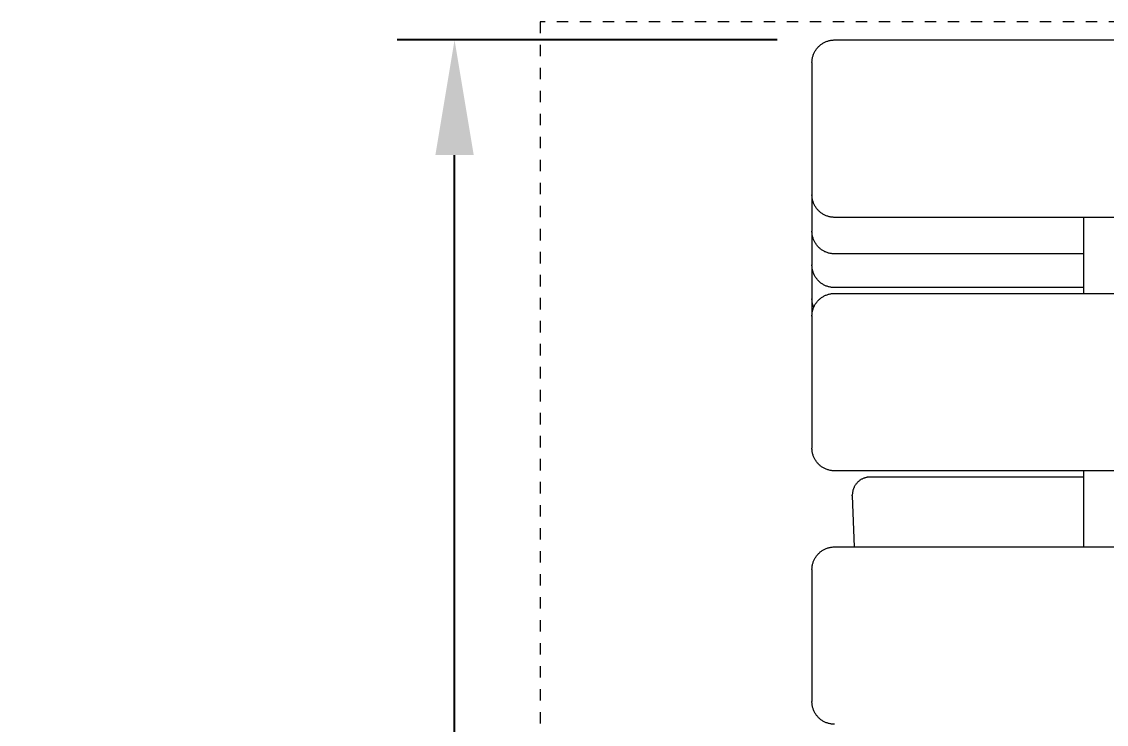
# Model space of a CAD drawing. Header units: inches. Extents: x 1 to 179, y 2 to 121.
# Drawn here: x 4.77 to 14.2, y 69.17 to 75.28 of the extents above; entities that cross this region are included whole.
import ezdxf

# ---------------------------------------------------------------- set-up
doc = ezdxf.new("R2010")
doc.units = ezdxf.units.IN
doc.linetypes.add('HIDDEN', pattern=[1.905, 1.27, -0.635])
for name, color, linetype, lineweight in [('ZANO_R', 7, 'Continuous', 0), ('ZANO_R_przerywana', 250, 'HIDDEN', 0), ('ZANO_W', 1, 'Continuous', 0)]:
    doc.layers.add(name, color=color, linetype=linetype, lineweight=lineweight)
doc.styles.get("Standard").update_dxf_attribs({"font": 'arial.ttf'})
doc.dimstyles.new('amerykanie', dxfattribs={"dimtxt": 50, "dimasz": 50, "dimexe": 0.5, "dimexo": 0.5, "dimgap": 1, "dimtad": 1, "dimdec": 0, "dimzin": 0, "dimlunit": 5, "dimtxsty": 'Standard', "dimcen": 0.09, "dimclrd": 1, "dimclre": 1, "dimclrt": 1, "dimazin": 0, "dimtfac": 1, "dimtdec": 0, "dimtmove": 0, "dimatfit": 3, "dimfxl": 1, "dimtzin": 0, "dimarcsym": 1})

# ---------------------------------------------------------------- blocks, each defined once
blk = doc.blocks.new('*D403')
at = {"layer": 'ZANO_W', "color": 1, "lineweight": -2}
for p, q in [((11.3356, 75.1205), (8.0309, 75.1205)), ((8.5309, 54.7849), (8.5309, 74.1205)), ((11.3356, 53.7849), (8.0309, 53.7849))]:
    blk.add_line(p, q, dxfattribs=at)
at = {"layer": 'ZANO_W', "color": 1}
for points in [[(8.6976, 74.1205), (8.3642, 74.1205), (8.5309, 75.1205)], [(8.3642, 54.7849), (8.6976, 54.7849), (8.5309, 53.7849)]]:
    blk.add_solid(points, dxfattribs=at)
at = {"layer": 'ZANO_W', "color": 1, "insert": (7.1907, 64.4527), "char_height": 1.625, "attachment_point": 5, "rotation": 90}
blk.add_mtext('21 5/16', dxfattribs=at)

msp = doc.modelspace()

# ---------------------------------------------------------------- linework, layer by layer
at = {"layer": 'ZANO_R'}
for p, q in [((11.69637, 75.06288), (11.7012, 75.06755)), ((11.7012, 75.06755), (11.70619, 75.07206)), ((11.70619, 75.07206), (11.71133, 75.07639)), ((11.71133, 75.07639), (11.71662, 75.08054)), ((11.71662, 75.08054), (11.72204, 75.08451)), ((11.72204, 75.08451), (11.7276, 75.08829)), ((11.7276, 75.08829), (11.73328, 75.09188)), ((11.73328, 75.09188), (11.73909, 75.09528)), ((11.73909, 75.09528), (11.745, 75.09847)), ((11.745, 75.09847), (11.75102, 75.10146)), ((11.75102, 75.10146), (11.75714, 75.10424)), ((11.75714, 75.10424), (11.76335, 75.10681)), ((11.76335, 75.10681), (11.76964, 75.10917)), ((11.76964, 75.10917), (11.77601, 75.11132)), ((11.77601, 75.11132), (11.78245, 75.11324)), ((11.78245, 75.11324), (11.78896, 75.11494)), ((11.78896, 75.11494), (11.79551, 75.11642)), ((11.79551, 75.11642), (11.80212, 75.11768)), ((11.80212, 75.11768), (11.80876, 75.11871)), ((11.80876, 75.11871), (11.81543, 75.11951)), ((11.81543, 75.11951), (11.82213, 75.12008)), ((11.82213, 75.12008), (11.82884, 75.12042)), ((11.82884, 75.12042), (11.83556, 75.12054)), ((11.83556, 75.12054), (82.30796, 75.12054)), ((11.64431, 74.9703), (11.64601, 74.9768)), ((11.64601, 74.9768), (11.64794, 74.98324)), ((11.64794, 74.98324), (11.65008, 74.98961)), ((11.65008, 74.98961), (11.65244, 74.9959)), ((11.65244, 74.9959), (11.65501, 75.00211)), ((11.65501, 75.00211), (11.65779, 75.00823)), ((11.65779, 75.00823), (11.66078, 75.01425)), ((11.66078, 75.01425), (11.66398, 75.02017)), ((11.66398, 75.02017), (11.66737, 75.02597)), ((11.66737, 75.02597), (11.67096, 75.03165)), ((11.67096, 75.03165), (11.67474, 75.03721)), ((11.67474, 75.03721), (11.67871, 75.04263)), ((11.67871, 75.04263), (11.68287, 75.04792)), ((11.68287, 75.04792), (11.6872, 75.05306)), ((11.6872, 75.05306), (11.6917, 75.05805)), ((11.6917, 75.05805), (11.69637, 75.06288)), ((11.63871, 74.92369), (11.63883, 74.93041)), ((11.63871, 74.92369), (11.63871, 74.87714)), ((11.63871, 74.87714), (11.63871, 73.77576)), ((11.63883, 74.93041), (11.63917, 74.93712)), ((11.63917, 74.93712), (11.63975, 74.94382)), ((11.63975, 74.94382), (11.64055, 74.95049)), ((11.64055, 74.95049), (11.64158, 74.95714)), ((11.64158, 74.95714), (11.64283, 74.96374)), ((11.64283, 74.96374), (11.64431, 74.9703)), ((11.63883, 73.76904), (11.63871, 73.77576)), ((11.63871, 73.77111), (11.63871, 73.60509)), ((11.63917, 73.76233), (11.63883, 73.76904)), ((11.63975, 73.75563), (11.63917, 73.76233)), ((11.64055, 73.74896), (11.63975, 73.75563)), ((11.64158, 73.74231), (11.64055, 73.74896)), ((11.64283, 73.73571), (11.64158, 73.74231)), ((11.64431, 73.72915), (11.64283, 73.73571)), ((11.64601, 73.72265), (11.64431, 73.72915)), ((11.64794, 73.71621), (11.64601, 73.72265)), ((11.65008, 73.70984), (11.64794, 73.71621)), ((11.65244, 73.70354), (11.65008, 73.70984)), ((11.65501, 73.69733), (11.65244, 73.70354)), ((11.65779, 73.69122), (11.65501, 73.69733)), ((11.66078, 73.6852), (11.65779, 73.69122)), ((11.66398, 73.67928), (11.66078, 73.6852)), ((11.66737, 73.67348), (11.66398, 73.67928)), ((11.67096, 73.6678), (11.66737, 73.67348)), ((11.67474, 73.66224), (11.67096, 73.6678)), ((11.67871, 73.65682), (11.67474, 73.66224)), ((11.68287, 73.65153), (11.67871, 73.65682)), ((11.6872, 73.64639), (11.68287, 73.65153)), ((11.63871, 73.60509), (11.63871, 73.45849)), ((11.6917, 73.6414), (11.6872, 73.64639)), ((11.69637, 73.63657), (11.6917, 73.6414)), ((11.7012, 73.6319), (11.69637, 73.63657)), ((11.70619, 73.62739), (11.7012, 73.6319)), ((11.71133, 73.62306), (11.70619, 73.62739)), ((11.71662, 73.61891), (11.71133, 73.62306)), ((11.72204, 73.61494), (11.71662, 73.61891)), ((11.7276, 73.61116), (11.72204, 73.61494)), ((11.73328, 73.60757), (11.7276, 73.61116)), ((11.73909, 73.60417), (11.73328, 73.60757)), ((11.745, 73.60098), (11.73909, 73.60417)), ((11.75102, 73.59799), (11.745, 73.60098)), ((11.75714, 73.59521), (11.75102, 73.59799)), ((11.76335, 73.59263), (11.75714, 73.59521)), ((11.76964, 73.59028), (11.76335, 73.59263)), ((11.77601, 73.58813), (11.76964, 73.59028)), ((11.78245, 73.58621), (11.77601, 73.58813)), ((11.78896, 73.58451), (11.78245, 73.58621)), ((11.79551, 73.58303), (11.78896, 73.58451)), ((11.80212, 73.58177), (11.79551, 73.58303)), ((11.80876, 73.58074), (11.80212, 73.58177)), ((11.81543, 73.57994), (11.80876, 73.58074)), ((11.82213, 73.57937), (11.81543, 73.57994)), ((11.82884, 73.57902), (11.82213, 73.57937)), ((11.83556, 73.57891), (11.82884, 73.57902)), ((82.30796, 73.57891), (11.83556, 73.57891)), ((14.00092, 72.91778), (14.00092, 73.57891)), ((11.63883, 73.45177), (11.63871, 73.45849)), ((11.63871, 73.45381), (11.63871, 73.3119)), ((11.63917, 73.44506), (11.63883, 73.45177)), ((11.63975, 73.43836), (11.63917, 73.44506)), ((11.64055, 73.43169), (11.63975, 73.43836)), ((11.64158, 73.42505), (11.64055, 73.43169)), ((11.64283, 73.41844), (11.64158, 73.42505)), ((11.64431, 73.41189), (11.64283, 73.41844)), ((11.64601, 73.40539), (11.64431, 73.41189)), ((11.64794, 73.39894), (11.64601, 73.40539)), ((11.65008, 73.39257), (11.64794, 73.39894)), ((11.65244, 73.38628), (11.65008, 73.39257)), ((11.65501, 73.38007), (11.65244, 73.38628)), ((11.65779, 73.37395), (11.65501, 73.38007)), ((11.66078, 73.36793), (11.65779, 73.37395)), ((11.66398, 73.36202), (11.66078, 73.36793)), ((11.63871, 73.3119), (11.63871, 73.16531)), ((11.66737, 73.35621), (11.66398, 73.36202)), ((11.67096, 73.35053), (11.66737, 73.35621)), ((11.67474, 73.34498), (11.67096, 73.35053)), ((11.67871, 73.33955), (11.67474, 73.34498)), ((11.68287, 73.33427), (11.67871, 73.33955)), ((11.6872, 73.32912), (11.68287, 73.33427)), ((11.6917, 73.32413), (11.6872, 73.32912)), ((11.69637, 73.3193), (11.6917, 73.32413)), ((11.7012, 73.31463), (11.69637, 73.3193)), ((11.70619, 73.31013), (11.7012, 73.31463)), ((11.71133, 73.3058), (11.70619, 73.31013)), ((11.71662, 73.30164), (11.71133, 73.3058)), ((11.72204, 73.29767), (11.71662, 73.30164)), ((11.7276, 73.29389), (11.72204, 73.29767)), ((11.73328, 73.2903), (11.7276, 73.29389)), ((11.73909, 73.28691), (11.73328, 73.2903)), ((11.745, 73.28371), (11.73909, 73.28691)), ((11.75102, 73.28072), (11.745, 73.28371)), ((11.75714, 73.27794), (11.75102, 73.28072)), ((11.76335, 73.27537), (11.75714, 73.27794)), ((11.76964, 73.27301), (11.76335, 73.27537)), ((11.77601, 73.27087), (11.76964, 73.27301)), ((11.78245, 73.26894), (11.77601, 73.27087)), ((11.78896, 73.26724), (11.78245, 73.26894)), ((11.79551, 73.26576), (11.78896, 73.26724)), ((11.80212, 73.26451), (11.79551, 73.26576)), ((11.80876, 73.26348), (11.80212, 73.26451)), ((11.81543, 73.26268), (11.80876, 73.26348)), ((11.82213, 73.2621), (11.81543, 73.26268)), ((11.82884, 73.26176), (11.82213, 73.2621)), ((11.83556, 73.26164), (11.82884, 73.26176)), ((14.00092, 73.26164), (11.83556, 73.26164)), ((11.63883, 73.15859), (11.63871, 73.16531)), ((11.63871, 73.16062), (11.63871, 73.01871)), ((11.63917, 73.15187), (11.63883, 73.15859)), ((11.63975, 73.14518), (11.63917, 73.15187)), ((11.64055, 73.1385), (11.63975, 73.14518)), ((11.64158, 73.13186), (11.64055, 73.1385)), ((11.64283, 73.12526), (11.64158, 73.13186)), ((11.64431, 73.1187), (11.64283, 73.12526)), ((11.64601, 73.1122), (11.64431, 73.1187)), ((11.64794, 73.10576), (11.64601, 73.1122)), ((11.65008, 73.09939), (11.64794, 73.10576)), ((11.65244, 73.09309), (11.65008, 73.09939)), ((11.65501, 73.08688), (11.65244, 73.09309)), ((11.65779, 73.08076), (11.65501, 73.08688)), ((11.63871, 73.01871), (11.63871, 72.87212)), ((11.66078, 73.07474), (11.65779, 73.08076)), ((11.66398, 73.06883), (11.66078, 73.07474)), ((11.66737, 73.06303), (11.66398, 73.06883)), ((11.67096, 73.05734), (11.66737, 73.06303)), ((11.67474, 73.05179), (11.67096, 73.05734)), ((11.67871, 73.04636), (11.67474, 73.05179)), ((11.68287, 73.04108), (11.67871, 73.04636)), ((11.6872, 73.03594), (11.68287, 73.04108)), ((11.6917, 73.03095), (11.6872, 73.03594)), ((11.69637, 73.02611), (11.6917, 73.03095)), ((11.7012, 73.02144), (11.69637, 73.02611)), ((11.70619, 73.01694), (11.7012, 73.02144)), ((11.71133, 73.01261), (11.70619, 73.01694)), ((11.71662, 73.00846), (11.71133, 73.01261)), ((11.72204, 73.00449), (11.71662, 73.00846)), ((11.7276, 73.0007), (11.72204, 73.00449)), ((11.73328, 72.99711), (11.7276, 73.0007)), ((11.73909, 72.99372), (11.73328, 72.99711)), ((11.745, 72.99053), (11.73909, 72.99372)), ((11.75102, 72.98754), (11.745, 72.99053)), ((11.745, 72.89571), (11.75102, 72.8987)), ((11.75714, 72.98475), (11.75102, 72.98754)), ((11.75102, 72.8987), (11.75714, 72.90149)), ((11.76335, 72.98218), (11.75714, 72.98475)), ((11.75714, 72.90149), (11.76335, 72.90406)), ((11.76964, 72.97982), (11.76335, 72.98218)), ((11.76335, 72.90406), (11.76964, 72.90642)), ((11.77601, 72.97768), (11.76964, 72.97982)), ((11.76964, 72.90642), (11.77601, 72.90856)), ((11.78245, 72.97576), (11.77601, 72.97768)), ((11.77601, 72.90856), (11.78245, 72.91048)), ((11.78896, 72.97405), (11.78245, 72.97576)), ((11.78245, 72.91048), (11.78896, 72.91219)), ((11.79551, 72.97257), (11.78896, 72.97405)), ((11.78896, 72.91219), (11.79551, 72.91366)), ((11.80212, 72.97132), (11.79551, 72.97257)), ((11.79551, 72.91366), (11.80212, 72.91492)), ((11.80876, 72.97029), (11.80212, 72.97132)), ((11.80212, 72.91492), (11.80876, 72.91595)), ((11.81543, 72.96949), (11.80876, 72.97029)), ((11.80876, 72.91595), (11.81543, 72.91675)), ((11.82213, 72.96892), (11.81543, 72.96949)), ((11.81543, 72.91675), (11.82213, 72.91732)), ((11.82884, 72.96857), (11.82213, 72.96892)), ((11.82213, 72.91732), (11.82884, 72.91767)), ((11.83556, 72.96846), (11.82884, 72.96857)), ((11.82884, 72.91767), (11.83556, 72.91778)), ((14.00092, 72.96846), (11.83556, 72.96846)), ((11.83556, 72.91778), (82.30796, 72.91778)), ((11.63882, 72.86565), (11.63871, 72.87212)), ((11.63871, 72.86743), (11.63871, 72.72558)), ((11.63914, 72.8592), (11.63882, 72.86565)), ((11.63967, 72.85275), (11.63914, 72.8592)), ((11.64041, 72.84633), (11.63967, 72.85275)), ((11.64136, 72.83994), (11.64041, 72.84633)), ((11.64252, 72.83358), (11.64136, 72.83994)), ((11.64389, 72.82726), (11.64252, 72.83358)), ((11.64547, 72.82099), (11.64389, 72.82726)), ((11.64725, 72.81477), (11.64547, 72.82099)), ((11.64924, 72.80862), (11.64725, 72.81477)), ((11.65142, 72.80253), (11.64924, 72.80862)), ((11.65381, 72.79653), (11.65142, 72.80253)), ((11.65501, 72.79936), (11.65779, 72.80548)), ((11.65779, 72.80548), (11.66078, 72.8115)), ((11.66078, 72.8115), (11.66398, 72.81741)), ((11.66398, 72.81741), (11.66737, 72.82321)), ((11.66737, 72.82321), (11.67096, 72.82889)), ((11.67096, 72.82889), (11.67474, 72.83445)), ((11.67474, 72.83445), (11.67871, 72.83988)), ((11.67871, 72.83988), (11.68287, 72.84516)), ((11.68287, 72.84516), (11.6872, 72.8503)), ((11.6872, 72.8503), (11.6917, 72.85529)), ((11.6917, 72.85529), (11.69637, 72.86013)), ((11.69637, 72.86013), (11.7012, 72.8648)), ((11.7012, 72.8648), (11.70619, 72.8693)), ((11.70619, 72.8693), (11.71133, 72.87363)), ((11.71133, 72.87363), (11.71662, 72.87778)), ((11.71662, 72.87778), (11.72204, 72.88175)), ((11.72204, 72.88175), (11.7276, 72.88553)), ((11.7276, 72.88553), (11.73328, 72.88912)), ((11.73328, 72.88912), (11.73909, 72.89252)), ((11.73909, 72.89252), (11.745, 72.89571)), ((11.63871, 72.72093), (11.63883, 72.72765)), ((11.63871, 72.72093), (11.63871, 72.67438)), ((11.63883, 72.72765), (11.63917, 72.73437)), ((11.63917, 72.73437), (11.63975, 72.74106)), ((11.63975, 72.74106), (11.64055, 72.74774)), ((11.64055, 72.74774), (11.64158, 72.75438)), ((11.64158, 72.75438), (11.64283, 72.76098)), ((11.64283, 72.76098), (11.64431, 72.76754)), ((11.64431, 72.76754), (11.64601, 72.77404)), ((11.64601, 72.77404), (11.64794, 72.78048)), ((11.64794, 72.78048), (11.65008, 72.78685)), ((11.65008, 72.78685), (11.65244, 72.79315)), ((11.65244, 72.79315), (11.65501, 72.79936)), ((11.63871, 72.67438), (11.63871, 71.573)), ((11.63883, 71.56628), (11.63871, 71.573)), ((11.63917, 71.55957), (11.63883, 71.56628)), ((11.63975, 71.55287), (11.63917, 71.55957)), ((11.64055, 71.5462), (11.63975, 71.55287)), ((11.64158, 71.53956), (11.64055, 71.5462)), ((11.64283, 71.53295), (11.64158, 71.53956)), ((11.64431, 71.5264), (11.64283, 71.53295)), ((11.64601, 71.51989), (11.64431, 71.5264)), ((11.64794, 71.51345), (11.64601, 71.51989)), ((11.65008, 71.50708), (11.64794, 71.51345)), ((11.65244, 71.50079), (11.65008, 71.50708)), ((11.65501, 71.49458), (11.65244, 71.50079)), ((11.65779, 71.48846), (11.65501, 71.49458)), ((11.66078, 71.48244), (11.65779, 71.48846)), ((11.66398, 71.47653), (11.66078, 71.48244)), ((11.66737, 71.47072), (11.66398, 71.47653)), ((11.67096, 71.46504), (11.66737, 71.47072)), ((11.67474, 71.45948), (11.67096, 71.46504)), ((11.67871, 71.45406), (11.67474, 71.45948)), ((11.68287, 71.44877), (11.67871, 71.45406)), ((11.6872, 71.44363), (11.68287, 71.44877)), ((11.6917, 71.43864), (11.6872, 71.44363)), ((11.69637, 71.43381), (11.6917, 71.43864)), ((11.7012, 71.42914), (11.69637, 71.43381)), ((11.70619, 71.42464), (11.7012, 71.42914)), ((11.71133, 71.4203), (11.70619, 71.42464)), ((11.71662, 71.41615), (11.71133, 71.4203)), ((11.72204, 71.41218), (11.71662, 71.41615)), ((11.7276, 71.4084), (11.72204, 71.41218)), ((11.73328, 71.40481), (11.7276, 71.4084)), ((11.73909, 71.40142), (11.73328, 71.40481)), ((11.745, 71.39822), (11.73909, 71.40142)), ((11.75102, 71.39523), (11.745, 71.39822)), ((11.75714, 71.39245), (11.75102, 71.39523)), ((11.76335, 71.38988), (11.75714, 71.39245)), ((11.76964, 71.38752), (11.76335, 71.38988)), ((11.77601, 71.38538), (11.76964, 71.38752)), ((11.78245, 71.38345), (11.77601, 71.38538)), ((11.78896, 71.38175), (11.78245, 71.38345)), ((11.79551, 71.38027), (11.78896, 71.38175)), ((11.80212, 71.37902), (11.79551, 71.38027)), ((11.80876, 71.37799), (11.80212, 71.37902)), ((11.81543, 71.37719), (11.80876, 71.37799)), ((11.82213, 71.37661), (11.81543, 71.37719)), ((11.82884, 71.37627), (11.82213, 71.37661)), ((11.83556, 71.37615), (11.82884, 71.37627)), ((82.30796, 71.37615), (11.83556, 71.37615)), ((12.0559, 71.2937), (12.05156, 71.29052)), ((12.06035, 71.29673), (12.0559, 71.2937)), ((12.06489, 71.2996), (12.06035, 71.29673)), ((12.06953, 71.30231), (12.06489, 71.2996)), ((12.07426, 71.30487), (12.06953, 71.30231)), ((12.07908, 71.30726), (12.07426, 71.30487)), ((12.08398, 71.30949), (12.07908, 71.30726)), ((12.08894, 71.31154), (12.08398, 71.30949)), ((12.09398, 71.31343), (12.08894, 71.31154)), ((12.09908, 71.31515), (12.09398, 71.31343)), ((12.10423, 71.31668), (12.09908, 71.31515)), ((12.10943, 71.31805), (12.10423, 71.31668)), ((12.11468, 71.31923), (12.10943, 71.31805)), ((12.11996, 71.32023), (12.11468, 71.31923)), ((12.12527, 71.32106), (12.11996, 71.32023)), ((12.13061, 71.3217), (12.12527, 71.32106)), ((12.13597, 71.32216), (12.13061, 71.3217)), ((12.14134, 71.32243), (12.13597, 71.32216)), ((12.14672, 71.32252), (12.14134, 71.32243)), ((14.00092, 71.32252), (12.14672, 71.32252)), ((14.00092, 70.71503), (14.00092, 71.37615)), ((11.99371, 71.20233), (11.99253, 71.19708)), ((11.99508, 71.20753), (11.99371, 71.20233)), ((11.99661, 71.21268), (11.99508, 71.20753)), ((11.99833, 71.21778), (11.99661, 71.21268)), ((12.00022, 71.22282), (11.99833, 71.21778)), ((12.00227, 71.22778), (12.00022, 71.22282)), ((12.0045, 71.23268), (12.00227, 71.22778)), ((12.00689, 71.23749), (12.0045, 71.23268)), ((12.00945, 71.24223), (12.00689, 71.23749)), ((12.01216, 71.24687), (12.00945, 71.24223)), ((12.01503, 71.25141), (12.01216, 71.24687)), ((12.01806, 71.25586), (12.01503, 71.25141)), ((12.02123, 71.2602), (12.01806, 71.25586)), ((12.02456, 71.26443), (12.02123, 71.2602)), ((12.02802, 71.26854), (12.02456, 71.26443)), ((12.03162, 71.27253), (12.02802, 71.26854)), ((12.03536, 71.2764), (12.03162, 71.27253)), ((12.03923, 71.28014), (12.03536, 71.2764)), ((12.04322, 71.28374), (12.03923, 71.28014)), ((12.04733, 71.2872), (12.04322, 71.28374)), ((12.05156, 71.29052), (12.04733, 71.2872)), ((11.98933, 71.17042), (11.98924, 71.16504)), ((11.98926, 71.16208), (11.98924, 71.16504)), ((11.98935, 71.15913), (11.98926, 71.16208)), ((11.9896, 71.17579), (11.98933, 71.17042)), ((11.98935, 71.15913), (12.00605, 70.71503)), ((11.99006, 71.18115), (11.9896, 71.17579)), ((11.9907, 71.18649), (11.99006, 71.18115)), ((11.99153, 71.1918), (11.9907, 71.18649)), ((11.99253, 71.19708), (11.99153, 71.1918)), ((11.67474, 70.6317), (11.67871, 70.63712)), ((11.67871, 70.63712), (11.68287, 70.64241)), ((11.68287, 70.64241), (11.6872, 70.64755)), ((11.6872, 70.64755), (11.6917, 70.65254)), ((11.6917, 70.65254), (11.69637, 70.65737)), ((11.69637, 70.65737), (11.7012, 70.66204)), ((11.7012, 70.66204), (11.70619, 70.66654)), ((11.70619, 70.66654), (11.71133, 70.67087)), ((11.71133, 70.67087), (11.71662, 70.67503)), ((11.71662, 70.67503), (11.72204, 70.679)), ((11.72204, 70.679), (11.7276, 70.68278)), ((11.7276, 70.68278), (11.73328, 70.68637)), ((11.73328, 70.68637), (11.73909, 70.68976)), ((11.73909, 70.68976), (11.745, 70.69296)), ((11.745, 70.69296), (11.75102, 70.69595)), ((11.75102, 70.69595), (11.75714, 70.69873)), ((11.75714, 70.69873), (11.76335, 70.7013)), ((11.76335, 70.7013), (11.76964, 70.70366)), ((11.76964, 70.70366), (11.77601, 70.7058)), ((11.77601, 70.7058), (11.78245, 70.70773)), ((11.78245, 70.70773), (11.78896, 70.70943)), ((11.78896, 70.70943), (11.79551, 70.71091)), ((11.79551, 70.71091), (11.80212, 70.71216)), ((11.80212, 70.71216), (11.80876, 70.71319)), ((11.80876, 70.71319), (11.81543, 70.71399)), ((11.81543, 70.71399), (11.82213, 70.71457)), ((11.82213, 70.71457), (11.82884, 70.71491)), ((11.82884, 70.71491), (11.83556, 70.71503)), ((11.83556, 70.71503), (82.30796, 70.71503)), ((11.63975, 70.53831), (11.64055, 70.54498)), ((11.64055, 70.54498), (11.64158, 70.55162)), ((11.64158, 70.55162), (11.64283, 70.55823)), ((11.64283, 70.55823), (11.64431, 70.56478)), ((11.64431, 70.56478), (11.64601, 70.57129)), ((11.64601, 70.57129), (11.64794, 70.57773)), ((11.64794, 70.57773), (11.65008, 70.5841)), ((11.65008, 70.5841), (11.65244, 70.59039)), ((11.65244, 70.59039), (11.65501, 70.5966)), ((11.65501, 70.5966), (11.65779, 70.60272)), ((11.65779, 70.60272), (11.66078, 70.60874)), ((11.66078, 70.60874), (11.66398, 70.61465)), ((11.66398, 70.61465), (11.66737, 70.62046)), ((11.66737, 70.62046), (11.67096, 70.62614)), ((11.67096, 70.62614), (11.67474, 70.6317)), ((11.63871, 70.51818), (11.63883, 70.5249)), ((11.63871, 70.51818), (11.63871, 70.47163)), ((11.63871, 70.47163), (11.63871, 69.37025)), ((11.63883, 70.5249), (11.63917, 70.53161)), ((11.63917, 70.53161), (11.63975, 70.53831)), ((11.63883, 69.36353), (11.63871, 69.37025)), ((11.63917, 69.35681), (11.63883, 69.36353)), ((11.63975, 69.35012), (11.63917, 69.35681)), ((11.64055, 69.34344), (11.63975, 69.35012)), ((11.64158, 69.3368), (11.64055, 69.34344)), ((11.64283, 69.3302), (11.64158, 69.3368)), ((11.64431, 69.32364), (11.64283, 69.3302)), ((11.64601, 69.31714), (11.64431, 69.32364)), ((11.64794, 69.3107), (11.64601, 69.31714)), ((11.65008, 69.30433), (11.64794, 69.3107)), ((11.65244, 69.29803), (11.65008, 69.30433)), ((11.65501, 69.29182), (11.65244, 69.29803)), ((11.65779, 69.2857), (11.65501, 69.29182)), ((11.66078, 69.27968), (11.65779, 69.2857)), ((11.66398, 69.27377), (11.66078, 69.27968)), ((11.66737, 69.26797), (11.66398, 69.27377)), ((11.67096, 69.26228), (11.66737, 69.26797)), ((11.67474, 69.25673), (11.67096, 69.26228)), ((11.67871, 69.2513), (11.67474, 69.25673)), ((11.68287, 69.24602), (11.67871, 69.2513)), ((11.6872, 69.24088), (11.68287, 69.24602)), ((11.6917, 69.23589), (11.6872, 69.24088)), ((11.69637, 69.23105), (11.6917, 69.23589)), ((11.7012, 69.22638), (11.69637, 69.23105)), ((11.70619, 69.22188), (11.7012, 69.22638)), ((11.71133, 69.21755), (11.70619, 69.22188)), ((11.71662, 69.2134), (11.71133, 69.21755)), ((11.72204, 69.20943), (11.71662, 69.2134)), ((11.7276, 69.20564), (11.72204, 69.20943)), ((11.73328, 69.20205), (11.7276, 69.20564)), ((11.73909, 69.19866), (11.73328, 69.20205)), ((11.745, 69.19547), (11.73909, 69.19866)), ((11.75102, 69.19248), (11.745, 69.19547)), ((11.75714, 69.18969), (11.75102, 69.19248)), ((11.76335, 69.18712), (11.75714, 69.18969)), ((11.76964, 69.18476), (11.76335, 69.18712)), ((11.77601, 69.18262), (11.76964, 69.18476)), ((11.78245, 69.1807), (11.77601, 69.18262)), ((11.78896, 69.17899), (11.78245, 69.1807)), ((11.79551, 69.17751), (11.78896, 69.17899)), ((11.80212, 69.17626), (11.79551, 69.17751)), ((11.80876, 69.17523), (11.80212, 69.17626)), ((11.81543, 69.17443), (11.80876, 69.17523)), ((11.82213, 69.17386), (11.81543, 69.17443)), ((11.82884, 69.17351), (11.82213, 69.17386)), ((11.83556, 69.1734), (11.82884, 69.17351))]:
    msp.add_line(p, q, dxfattribs=at)
at = {"layer": 'ZANO_R_przerywana', "ltscale": 0.05}
for p, q in [((9.27651, 75.27921), (9.27651, 53.62568)), ((19.11902, 75.27921), (9.27651, 75.27921))]:
    msp.add_line(p, q, dxfattribs=at)

# ---------------------------------------------------------------- dimensions: what is measured, and where the dimension line sits
at = {"layer": 'ZANO_W'}
dim = msp.add_linear_dim(base=(8.53089, 75.12054), p1=(11.83556, 53.78487), p2=(11.83556, 75.12054), angle=90, dimstyle='amerykanie', override={"dimtxt": 1.625, "dimasz": 1, "dimgap": 0.5, "dimdec": 4, "dimaunit": 1, "dimadec": 1, "dimtdec": 4, "dimtmove": 1, "dimfrac": 2}, dxfattribs=at)
dim.commit()
dim.dimension.update_dxf_attribs({"geometry": '*D403', "text_midpoint": (7.19068, 64.4527)})

doc.saveas('drawing.dxf')
